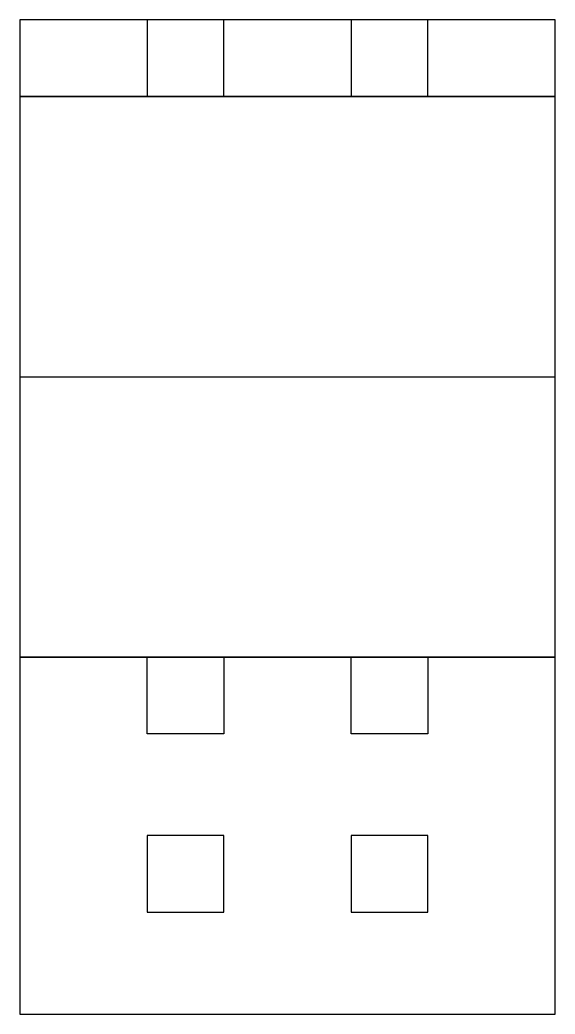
# Model space of a CAD drawing. Header units: millimetres. Extents: x 0 to 21, y 0 to 39.
import ezdxf

# ---------------------------------------------------------------- set-up
doc = ezdxf.new("R2010")
doc.units = ezdxf.units.MM
doc.layers.get('0').update_dxf_attribs({"linetype": 'CONTINUOUS'})

msp = doc.modelspace()

# ---------------------------------------------------------------- linework, layer by layer
for p, q in [((21, 39), (0, 39)), ((0, 39), (0, 36)), ((21, 36), (21, 39)), ((21, 36), (0, 36)), ((0, 36), (0, 14)), ((0, 36), (21, 36)), ((21, 14), (21, 36)), ((0, 25), (21, 25)), ((21, 14), (0, 14)), ((0, 14), (0, 0)), ((0, 14), (21, 14)), ((21, 0), (21, 14)), ((0, 0), (21, 0))]:
    msp.add_line(p, q)
for points in [[(8, 36), (8, 39), (5, 39), (5, 36)], [(16, 36), (16, 39), (13, 39), (13, 36)], [(5, 14), (8, 14), (8, 11), (5, 11)], [(13, 14), (16, 14), (16, 11), (13, 11)], [(8, 7), (5, 7), (5, 4), (8, 4)], [(16, 7), (13, 7), (13, 4), (16, 4)]]:
    msp.add_lwpolyline(points, close=True)

doc.saveas('drawing.dxf')
